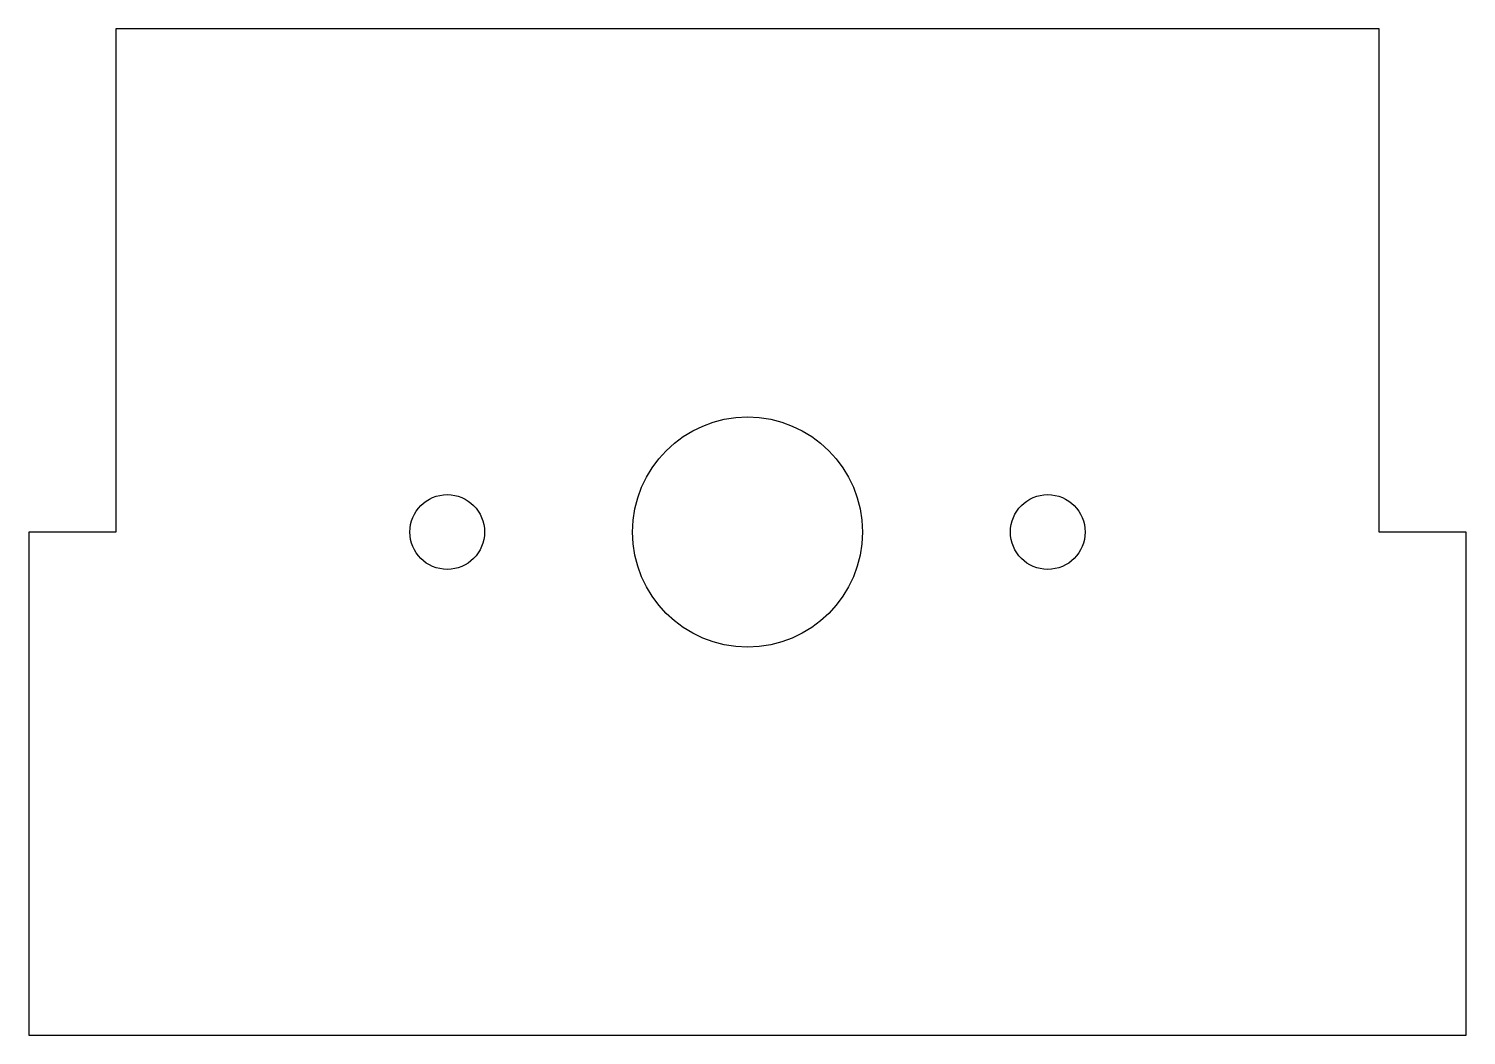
# Model space of a CAD drawing. Header units: millimetres. Extents: x -25 to 25, y -72.3 to -37.3.
import ezdxf

# ---------------------------------------------------------------- set-up
doc = ezdxf.new("R2010")
doc.units = ezdxf.units.MM
doc.layers.get('0').update_dxf_attribs({"linetype": 'CONTINUOUS'})

msp = doc.modelspace()

# ---------------------------------------------------------------- linework, layer by layer
msp.add_lwpolyline([(-21.975, -54.793), (-25, -54.793), (-25, -72.293), (25, -72.293), (25, -54.793), (21.975, -54.793), (21.975, -37.293), (-21.975, -37.293)], close=True)
for centre, radius in [((0, -54.793), 4), ((-10.445, -54.793), 1.3), ((10.445, -54.793), 1.3)]:
    msp.add_circle(centre, radius)

doc.saveas('drawing.dxf')
